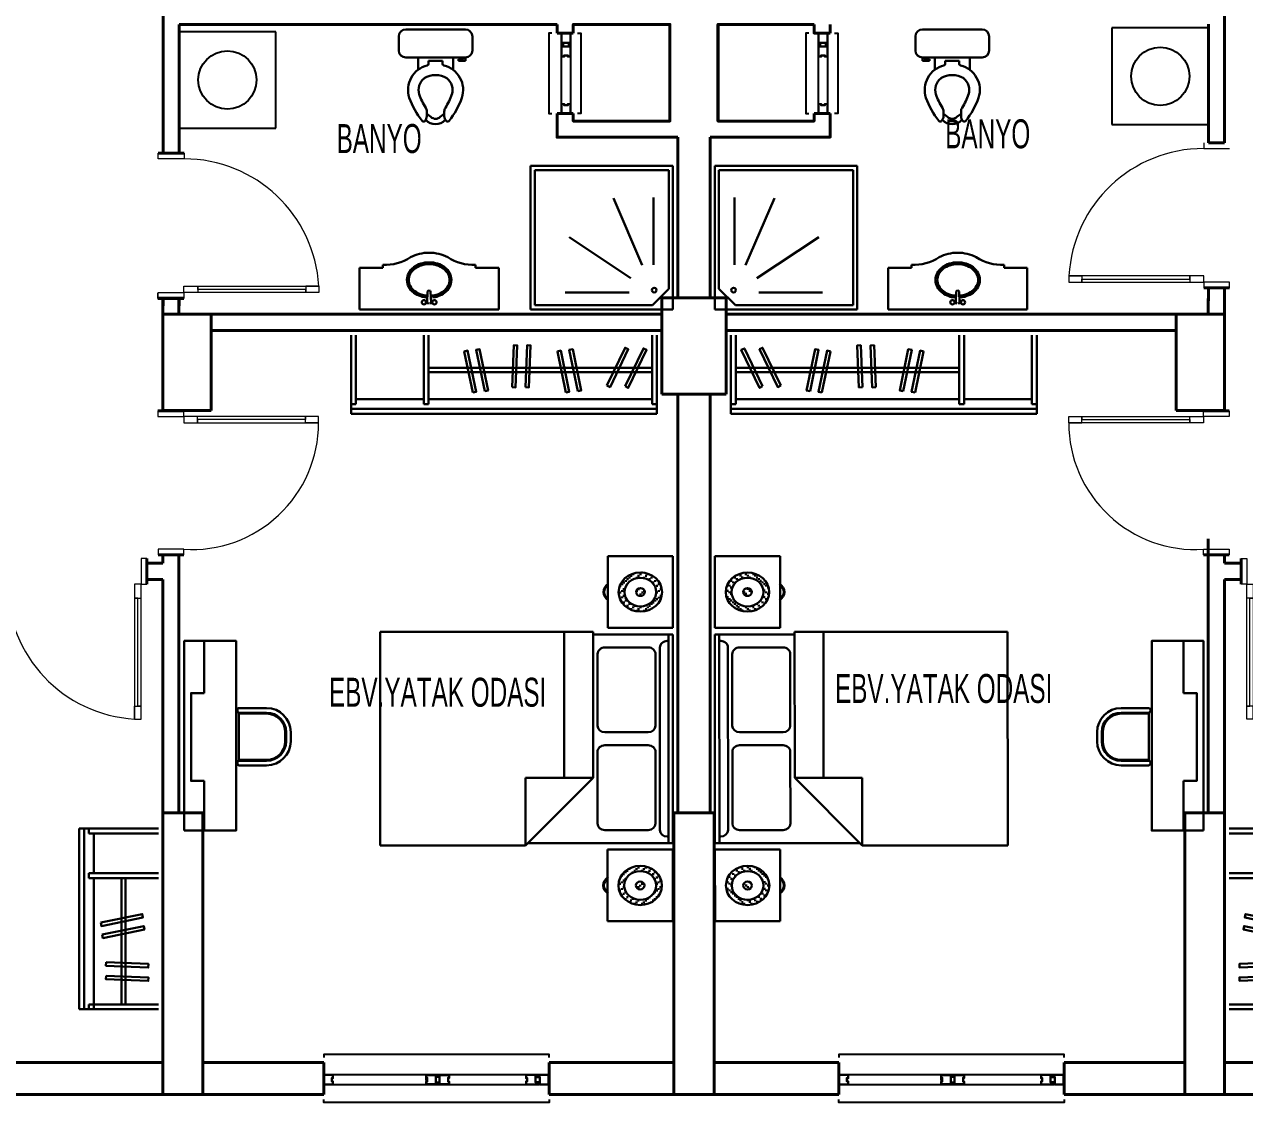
# Model space of a CAD drawing. Header units: millimetres. Extents: x 43 to 2108, y 36 to 2056.
# Drawn here: x 660 to 1417, y 36 to 706 of the extents above; entities that cross this region are included whole.
import ezdxf

# ---------------------------------------------------------------- set-up
doc = ezdxf.new("R2010")
doc.units = ezdxf.units.MM
doc.layers.add('14_ISLAK_MEKAN_TEFRİŞ', color=134, linetype='Continuous')
for name, color, linetype, lineweight in [('duvar_40', 45, 'Continuous', 40), ('PENC_25', 74, 'Continuous', 25), ('TEF', 145, 'Continuous', 30), ('yazı', 253, 'Continuous', 20)]:
    doc.layers.add(name, color=color, linetype=linetype, lineweight=lineweight)
doc.styles.add('ARIAL', font='Arial')

# ---------------------------------------------------------------- blocks, each defined once
blk = doc.blocks.new('a2')
at = {"layer": 'duvar_40', "linetype": 'ByBlock', "flags": 128}
for points in [[(1165.385195, 61.277561), (1165.385195, 41.277561)], [(1305.385195, 61.277561), (1305.385195, 41.277561)]]:
    blk.add_lwpolyline(points, dxfattribs=at)
at = {"layer": 'PENC_25'}
for p, q in [((1290.846195, 53.486046), (1171.360417, 53.486046)), ((1171.360417, 47.486043), (1290.846195, 47.486043))]:
    blk.add_line(p, q, dxfattribs=at)
at = {"layer": 'PENC_25', "flags": 128}
for points in [[(1305.385195, 64.277561), (1305.385195, 66.194528), (1165.385195, 66.194528), (1165.385195, 64.277561)], [(1305.385195, 38.277561), (1305.385195, 36.277561), (1165.385195, 36.277561), (1165.385195, 38.277561)]]:
    blk.add_lwpolyline(points, dxfattribs=at)
for points in [[(1165.385195, 47.486043), (1165.385195, 53.486046), (1165.385195, 53.486046)], [(1171.360417, 53.486046), (1165.385195, 53.486046), (1165.385195, 47.486043), (1171.360417, 47.486043), (1171.360417, 49.486045), (1170.660417, 49.486045), (1170.660417, 51.486045), (1171.360417, 51.486045)], [(1171.160417, 53.286046), (1165.560414, 53.286046), (1165.560414, 47.686043), (1171.160417, 47.686043), (1171.160417, 49.286045), (1170.460417, 49.286045), (1170.460417, 51.686045), (1171.160417, 51.686045)], [(1229.022547, 53.486046), (1237.02255, 53.486046), (1237.02255, 51.986045), (1235.022549, 51.986045), (1235.022549, 47.486043), (1229.022547, 47.486043), (1229.022547, 49.486045), (1229.722547, 49.486045), (1229.722547, 51.486045), (1229.022547, 51.486045)], [(1229.222547, 53.286046), (1236.82255, 53.286046), (1236.82255, 52.186045), (1234.822549, 52.186045), (1234.822549, 47.686043), (1229.222547, 47.686043), (1229.222547, 49.286045), (1229.922547, 49.286045), (1229.922547, 51.686045), (1229.222547, 51.686045)], [(1243.322552, 47.486043), (1235.322549, 47.486043), (1235.322549, 48.986045), (1237.32255, 48.986045), (1237.32255, 53.486046), (1243.322552, 53.486046), (1243.322552, 51.486045), (1242.622552, 51.486045), (1242.622552, 49.486045), (1243.322552, 49.486045)], [(1243.122552, 47.686043), (1235.522549, 47.686043), (1235.522549, 48.786045), (1237.52255, 48.786045), (1237.52255, 53.286046), (1243.122552, 53.286046), (1243.122552, 51.686045), (1242.422552, 51.686045), (1242.422552, 49.286045), (1243.122552, 49.286045)], [(1290.846195, 47.486043), (1299.060413, 47.486043), (1299.060413, 48.986045), (1297.060411, 48.986045), (1297.060411, 53.486046), (1290.846195, 53.486046), (1290.846195, 51.486045), (1291.546195, 51.486045), (1291.546195, 49.486045), (1290.846195, 49.486045)], [(1291.046195, 47.686043), (1298.860413, 47.686043), (1298.860413, 48.786045), (1296.860411, 48.786045), (1296.860411, 53.286046), (1291.046195, 53.286046), (1291.046195, 51.686045), (1291.746195, 51.686045), (1291.746195, 49.286045), (1291.046195, 49.286045)], [(1305.385195, 53.486046), (1297.360411, 53.486046), (1297.360411, 51.986045), (1299.360413, 51.986045), (1299.360413, 47.486043), (1305.385195, 47.486043), (1305.385195, 50.486045)], [(1304.960415, 53.286046), (1297.560411, 53.286046), (1297.560411, 52.186045), (1299.560413, 52.186045), (1299.560413, 47.686043), (1304.960415, 47.686043), (1304.960415, 49.286045), (1304.960415, 51.686045)], [(1305.385195, 47.486043), (1305.385195, 53.486046)], [(1228.822547, 49.986045), (1229.722547, 49.986045), (1229.722547, 50.986045), (1228.822547, 50.986045)]]:
    blk.add_lwpolyline(points, close=True, dxfattribs=at)
blk = doc.blocks.new('a3')
at = {"layer": 'duvar_40', "linetype": 'ByBlock', "flags": 128}
for points in [[(845.520179, 61.277561), (845.520179, 41.277561)], [(985.520179, 61.277561), (985.520179, 41.277561)]]:
    blk.add_lwpolyline(points, dxfattribs=at)
at = {"layer": 'PENC_25'}
for p, q in [((970.98118, 53.486046), (851.495402, 53.486046)), ((851.495402, 47.486043), (970.98118, 47.486043))]:
    blk.add_line(p, q, dxfattribs=at)
at = {"layer": 'PENC_25', "flags": 128}
for points in [[(985.520179, 64.277561), (985.520179, 66.194528), (845.520179, 66.194528), (845.520179, 64.277561)], [(985.520179, 38.277561), (985.520179, 36.277561), (845.520179, 36.277561), (845.520179, 38.277561)]]:
    blk.add_lwpolyline(points, dxfattribs=at)
for points in [[(845.520179, 47.486043), (845.520179, 53.486046), (845.520179, 53.486046)], [(851.495402, 53.486046), (845.520179, 53.486046), (845.520179, 47.486043), (851.495402, 47.486043), (851.495402, 49.486045), (850.795402, 49.486045), (850.795402, 51.486045), (851.495402, 51.486045)], [(851.295402, 53.286046), (845.695399, 53.286046), (845.695399, 47.686043), (851.295402, 47.686043), (851.295402, 49.286045), (850.595402, 49.286045), (850.595402, 51.686045), (851.295402, 51.686045)], [(909.157531, 53.486046), (917.157535, 53.486046), (917.157535, 51.986045), (915.157534, 51.986045), (915.157534, 47.486043), (909.157531, 47.486043), (909.157531, 49.486045), (909.857531, 49.486045), (909.857531, 51.486045), (909.157531, 51.486045)], [(909.357531, 53.286046), (916.957535, 53.286046), (916.957535, 52.186045), (914.957534, 52.186045), (914.957534, 47.686043), (909.357531, 47.686043), (909.357531, 49.286045), (910.057531, 49.286045), (910.057531, 51.686045), (909.357531, 51.686045)], [(923.457537, 47.486043), (915.457534, 47.486043), (915.457534, 48.986045), (917.457535, 48.986045), (917.457535, 53.486046), (923.457537, 53.486046), (923.457537, 51.486045), (922.757537, 51.486045), (922.757537, 49.486045), (923.457537, 49.486045)], [(923.257537, 47.686043), (915.657534, 47.686043), (915.657534, 48.786045), (917.657535, 48.786045), (917.657535, 53.286046), (923.257537, 53.286046), (923.257537, 51.686045), (922.557537, 51.686045), (922.557537, 49.286045), (923.257537, 49.286045)], [(970.98118, 47.486043), (979.195397, 47.486043), (979.195397, 48.986045), (977.195396, 48.986045), (977.195396, 53.486046), (970.98118, 53.486046), (970.98118, 51.486045), (971.68118, 51.486045), (971.68118, 49.486045), (970.98118, 49.486045)], [(971.18118, 47.686043), (978.995397, 47.686043), (978.995397, 48.786045), (976.995396, 48.786045), (976.995396, 53.286046), (971.18118, 53.286046), (971.18118, 51.686045), (971.88118, 51.686045), (971.88118, 49.286045), (971.18118, 49.286045)], [(985.520179, 53.486046), (977.495396, 53.486046), (977.495396, 51.986045), (979.495397, 51.986045), (979.495397, 47.486043), (985.520179, 47.486043), (985.520179, 50.486045)], [(985.095399, 53.286046), (977.695396, 53.286046), (977.695396, 52.186045), (979.695397, 52.186045), (979.695397, 47.686043), (985.095399, 47.686043), (985.095399, 49.286045), (985.095399, 51.686045)], [(985.520179, 47.486043), (985.520179, 53.486046)], [(908.957531, 49.986045), (909.857531, 49.986045), (909.857531, 50.986045), (908.957531, 50.986045)]]:
    blk.add_lwpolyline(points, close=True, dxfattribs=at)
blk = doc.blocks.new('s0')
at = {"layer": 'duvar_40', "linetype": 'ByBlock'}
for p, q in [((645.587672, 374.232926), (645.587672, 358.232833)), ((735.587672, 374.27751), (735.587672, 358.277417)), ((645.576154, 371.232249), (645.587672, 371.232249)), ((645.587672, 371.232249), (645.576154, 371.232249)), ((645.587676, 371.233005), (645.587676, 361.233005)), ((735.587676, 361.277589), (735.587676, 371.277589))]:
    blk.add_line(p, q, dxfattribs=at)
at = {"layer": 'PENC_25', "lineweight": 20}
for p, q in [((645.587672, 374.232977), (645.587672, 358.232833)), ((649.06025, 374.232926), (645.587672, 374.232926)), ((649.06025, 358.232833), (649.06025, 374.232926)), ((732.115093, 374.27751), (732.115093, 358.277417)), ((735.587672, 374.27751), (732.115093, 374.27751)), ((735.587672, 358.277417), (735.587672, 374.277561)), ((645.587672, 358.232833), (649.06025, 358.232833)), ((732.115093, 358.277417), (735.587672, 358.277417)), ((728.115093, 274.554011), (732.115093, 274.554011))]:
    blk.add_line(p, q, dxfattribs=at)
at = {"layer": 'PENC_25', "lineweight": 20, "flags": 128}
blk.add_lwpolyline([(732.115093, 274.554011), (732.115093, 358.277417), (728.115093, 358.277417), (728.115093, 274.554011), (728.115093, 282.626447), (732.115093, 282.626447), (730.115093, 282.626447), (730.115093, 349.715514), (728.115093, 349.715514), (732.115093, 349.715514)], dxfattribs=at)
at = {"layer": 'PENC_25', "lineweight": 20}
blk.add_arc((732.862339, 358.221531), 83.80209, 179.992273, 266.752553, dxfattribs=at)
blk = doc.blocks.new('r1')
at = {"layer": 'duvar_40', "linetype": 'ByBlock'}
for p, q in [((742.587723, 466.001368), (758.587816, 466.001368)), ((755.587644, 466.001373), (745.587644, 466.001373)), ((745.587672, 466.002203), (745.587672, 466.277454)), ((745.587672, 466.277454), (775.587672, 466.277454)), ((755.587672, 466.277454), (755.587672, 466.002203)), ((742.632307, 376.520612), (758.6324, 376.520612)), ((745.632228, 376.520617), (755.632228, 376.520617)), ((745.632984, 376.509094), (745.632984, 376.520612)), ((745.632984, 376.520612), (745.632984, 376.509094)), ((755.587672, 376.520612), (755.587672, 376.277561))]:
    blk.add_line(p, q, dxfattribs=at)
at = {"layer": 'PENC_25', "lineweight": 20}
for p, q in [((758.587816, 466.001368), (742.587672, 466.001368)), ((742.587723, 466.001368), (742.587723, 462.528789)), ((742.587723, 462.528789), (758.587816, 462.528789)), ((758.587816, 462.528789), (758.587816, 466.001368)), ((842.311222, 458.528789), (842.311222, 462.528789)), ((758.6324, 379.993191), (742.632307, 379.993191)), ((742.632307, 379.993191), (742.632307, 376.520612)), ((758.6324, 376.520612), (758.6324, 379.993191)), ((742.632256, 376.520612), (758.6324, 376.520612))]:
    blk.add_line(p, q, dxfattribs=at)
at = {"layer": 'PENC_25', "lineweight": 20, "flags": 128}
blk.add_lwpolyline([(842.311222, 462.528789), (758.587816, 462.528789), (758.587816, 458.528789), (842.311222, 458.528789), (834.238786, 458.528789), (834.238786, 462.528789), (834.238786, 460.528789), (767.149719, 460.528789), (767.149719, 458.528789), (767.149719, 462.528789)], dxfattribs=at)
at = {"layer": 'PENC_25', "lineweight": 20}
blk.add_arc((763.623157, 458.522828), 78.688065, 266.363599, 0.004341, dxfattribs=at)
blk = doc.blocks.new('z1')
at = {"layer": 'duvar_40', "linetype": 'ByBlock'}
for p, q in [((742.768134, 625.989931), (758.768227, 625.989931)), ((745.768055, 625.989926), (755.768055, 625.989926)), ((745.768811, 626.001449), (745.768811, 625.989931)), ((745.768811, 625.989931), (745.768811, 626.001449)), ((742.587723, 535.701224), (758.587816, 535.701224)), ((742.72355, 535.989931), (758.723643, 535.989931)), ((755.587643, 535.701219), (745.587643, 535.701219)), ((755.723471, 535.989926), (745.723471, 535.989926))]:
    blk.add_line(p, q, dxfattribs=at)
at = {"layer": 'PENC_25', "lineweight": 20}
for p, q in [((742.768083, 625.989931), (758.768227, 625.989931)), ((742.768134, 622.517353), (742.768134, 625.989931)), ((758.768227, 622.517353), (742.768134, 622.517353)), ((758.768227, 625.989931), (758.768227, 622.517353)), ((742.587723, 535.701224), (742.587723, 539.173802)), ((742.72355, 539.46251), (758.723643, 539.46251)), ((742.72355, 535.989931), (742.72355, 539.46251)), ((758.587816, 539.173802), (758.587816, 535.701224)), ((758.723643, 539.46251), (758.723643, 535.989931)), ((842.447049, 543.46251), (842.447049, 539.46251)), ((758.587816, 535.701224), (742.587672, 535.701224)), ((758.723643, 535.989931), (742.723499, 535.989931))]:
    blk.add_line(p, q, dxfattribs=at)
at = {"layer": 'PENC_25', "lineweight": 20, "flags": 128}
blk.add_lwpolyline([(842.447049, 539.46251), (758.723643, 539.46251), (758.723643, 543.46251), (842.447049, 543.46251), (834.374613, 543.46251), (834.374613, 539.46251), (834.374613, 541.46251), (767.285546, 541.46251), (767.285546, 543.46251), (767.285546, 539.46251)], dxfattribs=at)
at = {"layer": 'PENC_25', "lineweight": 20}
blk.add_arc((758.779529, 538.715264), 83.80209, 3.247447, 90.007727, dxfattribs=at)
blk = doc.blocks.new('h5')
at = {"layer": 'duvar_40', "linetype": 'ByBlock'}
for p, q in [((1415.317702, 374.277561), (1415.317702, 358.277468)), ((1505.317702, 374.232977), (1505.317702, 358.232884)), ((1415.317697, 361.27764), (1415.317697, 371.27764)), ((1505.317697, 371.233056), (1505.317697, 361.233056)), ((1505.32922, 371.2323), (1505.317702, 371.2323)), ((1505.317702, 371.2323), (1505.32922, 371.2323))]:
    blk.add_line(p, q, dxfattribs=at)
at = {"layer": 'PENC_25', "lineweight": 20}
for p, q in [((1415.317702, 358.277468), (1415.317702, 374.277612)), ((1415.317702, 374.277561), (1418.790281, 374.277561)), ((1418.790281, 374.277561), (1418.790281, 358.277468)), ((1501.845124, 358.232884), (1501.845124, 374.232977)), ((1501.845124, 374.232977), (1505.317702, 374.232977)), ((1505.317702, 374.233028), (1505.317702, 358.232884)), ((1418.790281, 358.277468), (1415.317702, 358.277468)), ((1505.317702, 358.232884), (1501.845124, 358.232884)), ((1422.790281, 274.554062), (1418.790281, 274.554062))]:
    blk.add_line(p, q, dxfattribs=at)
at = {"layer": 'PENC_25', "lineweight": 20, "flags": 128}
blk.add_lwpolyline([(1418.790281, 274.554062), (1418.790281, 358.277468), (1422.790281, 358.277468), (1422.790281, 274.554062), (1422.790281, 282.626498), (1418.790281, 282.626498), (1420.790281, 282.626498), (1420.790281, 349.715565), (1422.790281, 349.715565), (1418.790281, 349.715565)], dxfattribs=at)
at = {"layer": 'PENC_25', "lineweight": 20}
blk.add_arc((1418.043035, 358.221582), 83.80209, 273.247447, 0.007727, dxfattribs=at)
blk = doc.blocks.new('ö1')
at = {"layer": 'duvar_40', "linetype": 'ByBlock'}
for p, q in [((1407.920567, 376.520612), (1391.920474, 376.520612)), ((1404.920646, 376.520617), (1394.920646, 376.520617)), ((1404.91989, 376.509094), (1404.91989, 376.520612)), ((1404.91989, 376.520612), (1404.91989, 376.509094))]:
    blk.add_line(p, q, dxfattribs=at)
at = {"layer": 'PENC_25', "lineweight": 20}
for p, q in [((1308.241652, 458.528789), (1308.241652, 462.528789)), ((1391.965058, 462.528789), (1391.965058, 466.001368)), ((1407.965151, 462.528789), (1391.965058, 462.528789)), ((1407.965151, 466.001368), (1407.965151, 462.528789)), ((1391.920474, 376.520612), (1391.920474, 379.993191)), ((1391.920474, 379.993191), (1407.920567, 379.993191)), ((1407.920567, 379.993191), (1407.920567, 376.520612)), ((1407.920618, 376.520612), (1391.920474, 376.520612))]:
    blk.add_line(p, q, dxfattribs=at)
at = {"layer": 'PENC_25', "lineweight": 20, "flags": 128}
blk.add_lwpolyline([(1308.241652, 462.528789), (1391.965058, 462.528789), (1391.965058, 458.528789), (1308.241652, 458.528789), (1316.314088, 458.528789), (1316.314088, 462.528789), (1316.314088, 460.528789), (1383.403155, 460.528789), (1383.403155, 458.528789), (1383.403155, 462.528789)], dxfattribs=at)
at = {"layer": 'PENC_25', "lineweight": 20}
blk.add_arc((1386.929717, 458.522828), 78.688065, 179.995659, 273.636401, dxfattribs=at)
blk = doc.blocks.new('ç7')
at = {"layer": 'duvar_40', "linetype": 'ByBlock'}
for p, q in [((1405.050805, 632.432986), (1405.050805, 632.421468)), ((1405.050805, 632.421468), (1405.050805, 632.432986)), ((1408.096066, 542.421468), (1392.095973, 542.421468)), ((1395.096145, 542.421463), (1405.096145, 542.421463))]:
    blk.add_line(p, q, dxfattribs=at)
at = {"layer": 'PENC_25', "lineweight": 20}
for p, q in [((1392.051389, 632.421468), (1392.051389, 628.948889)), ((1392.051389, 628.948889), (1408.051482, 628.948889)), ((1308.372567, 549.894046), (1308.372567, 545.894046)), ((1408.096066, 545.894046), (1392.095973, 545.894046)), ((1392.095973, 545.894046), (1392.095973, 542.421468)), ((1408.096066, 542.421468), (1408.096066, 545.894046)), ((1392.095973, 542.421468), (1408.096117, 542.421468))]:
    blk.add_line(p, q, dxfattribs=at)
at = {"layer": 'PENC_25', "lineweight": 20, "flags": 128}
blk.add_lwpolyline([(1308.372567, 545.894046), (1392.095973, 545.894046), (1392.095973, 549.894046), (1308.372567, 549.894046), (1316.445003, 549.894046), (1316.445003, 545.894046), (1316.445003, 547.894046), (1383.53407, 547.894046), (1383.53407, 549.894046), (1383.53407, 545.894046)], dxfattribs=at)
at = {"layer": 'PENC_25', "lineweight": 20}
blk.add_arc((1392.040087, 545.1468), 83.80209, 89.992273, 176.752553, dxfattribs=at)
blk = doc.blocks.new('çö1')
at = {"layer": 'duvar_40', "linetype": 'ByBlock'}
for p, q in [((1159.852485, 700.629446), (1159.852485, 700.629446)), ((1150.082867, 650.765324), (1150.087631, 650.629446))]:
    blk.add_line(p, q, dxfattribs=at)
at = {"layer": 'duvar_40', "linetype": 'ByBlock', "flags": 128}
blk.add_lwpolyline([(1150.087631, 650.629446), (1160.116785, 650.629446)], dxfattribs=at)
at = {"layer": 'PENC_25'}
for p, q in [((1152.646, 686.090446), (1152.646, 656.604668)), ((1158.646004, 656.604668), (1158.646004, 686.090446))]:
    blk.add_line(p, q, dxfattribs=at)
at = {"layer": 'PENC_25', "flags": 128}
for points in [[(1146.854485, 700.629446), (1144.937519, 700.629446), (1144.937519, 650.629446), (1146.854485, 650.629446)], [(1162.854485, 700.629446), (1164.854485, 700.629446), (1164.854485, 650.629446), (1162.854485, 650.629446)]]:
    blk.add_lwpolyline(points, dxfattribs=at)
for points in [[(1158.646004, 700.629446), (1152.646, 700.629446)], [(1152.646, 700.629446), (1152.646, 692.604662), (1154.146002, 692.604662), (1154.146002, 694.604664), (1158.646004, 694.604664), (1158.646004, 700.629446), (1155.646002, 700.629446)], [(1152.846, 700.204666), (1152.846, 692.804662), (1153.946002, 692.804662), (1153.946002, 694.804664), (1158.446004, 694.804664), (1158.446004, 700.204666), (1156.846002, 700.204666), (1154.446002, 700.204666)], [(1158.646004, 686.090446), (1158.646004, 694.304664), (1157.146002, 694.304664), (1157.146002, 692.304662), (1152.646, 692.304662), (1152.646, 686.090446), (1154.646002, 686.090446), (1154.646002, 686.790446), (1156.646002, 686.790446), (1156.646002, 686.090446)], [(1158.446004, 686.290446), (1158.446004, 694.104664), (1157.346002, 694.104664), (1157.346002, 692.104662), (1152.846, 692.104662), (1152.846, 686.290446), (1154.446002, 686.290446), (1154.446002, 686.990446), (1156.846002, 686.990446), (1156.846002, 686.290446)], [(1152.646, 656.604668), (1152.646, 650.629446), (1158.646004, 650.629446), (1158.646004, 656.604668), (1156.646002, 656.604668), (1156.646002, 655.904668), (1154.646002, 655.904668), (1154.646002, 656.604668)], [(1152.846, 656.404668), (1152.846, 650.804665), (1158.446004, 650.804665), (1158.446004, 656.404668), (1156.846002, 656.404668), (1156.846002, 655.704668), (1154.446002, 655.704668), (1154.446002, 656.404668)], [(1158.646004, 650.629446), (1152.646, 650.629446), (1152.646, 650.629446)]]:
    blk.add_lwpolyline(points, close=True, dxfattribs=at)
blk = doc.blocks.new('çö2')
at = {"layer": 'duvar_40', "linetype": 'ByBlock'}
for p, q in [((1000.248741, 700.629446), (1000.248741, 700.629446)), ((990.479124, 650.765324), (990.483887, 650.629446))]:
    blk.add_line(p, q, dxfattribs=at)
at = {"layer": 'duvar_40', "linetype": 'ByBlock', "flags": 128}
for points in [[(990.513041, 700.629446), (1000.513041, 700.629446)], [(990.483887, 650.629446), (1000.513041, 650.629446)]]:
    blk.add_lwpolyline(points, dxfattribs=at)
at = {"layer": 'PENC_25'}
for p, q in [((993.042257, 686.090446), (993.042257, 656.604668)), ((999.04226, 656.604668), (999.04226, 686.090446))]:
    blk.add_line(p, q, dxfattribs=at)
at = {"layer": 'PENC_25', "flags": 128}
for points in [[(987.250741, 700.629446), (985.333775, 700.629446), (985.333775, 650.629446), (987.250741, 650.629446)], [(1003.250741, 700.629446), (1005.250741, 700.629446), (1005.250741, 650.629446), (1003.250741, 650.629446)]]:
    blk.add_lwpolyline(points, dxfattribs=at)
for points in [[(999.04226, 700.629446), (993.042257, 700.629446)], [(993.042257, 700.629446), (993.042257, 692.604662), (994.542258, 692.604662), (994.542258, 694.604664), (999.04226, 694.604664), (999.04226, 700.629446), (996.042258, 700.629446)], [(993.242257, 700.204666), (993.242257, 692.804662), (994.342258, 692.804662), (994.342258, 694.804664), (998.84226, 694.804664), (998.84226, 700.204666), (997.242258, 700.204666), (994.842258, 700.204666)], [(999.04226, 686.090446), (999.04226, 694.304664), (997.542258, 694.304664), (997.542258, 692.304662), (993.042257, 692.304662), (993.042257, 686.090446), (995.042258, 686.090446), (995.042258, 686.790446), (997.042258, 686.790446), (997.042258, 686.090446)], [(998.84226, 686.290446), (998.84226, 694.104664), (997.742258, 694.104664), (997.742258, 692.104662), (993.242257, 692.104662), (993.242257, 686.290446), (994.842258, 686.290446), (994.842258, 686.990446), (997.242258, 686.990446), (997.242258, 686.290446)], [(993.042257, 656.604668), (993.042257, 650.629446), (999.04226, 650.629446), (999.04226, 656.604668), (997.042258, 656.604668), (997.042258, 655.904668), (995.042258, 655.904668), (995.042258, 656.604668)], [(993.242257, 656.404668), (993.242257, 650.804665), (998.84226, 650.804665), (998.84226, 656.404668), (997.242258, 656.404668), (997.242258, 655.704668), (994.842258, 655.704668), (994.842258, 656.404668)], [(999.04226, 650.629446), (993.042257, 650.629446), (993.042257, 650.629446)]]:
    blk.add_lwpolyline(points, close=True, dxfattribs=at)
blk = doc.blocks.new('cc7')
at = {"layer": '14_ISLAK_MEKAN_TEFRİŞ'}
for p, q in [((709.543838, -368.612928), (649.543838, -368.612928)), ((649.543838, -368.612928), (649.543838, -428.612928)), ((709.543838, -428.612928), (709.543838, -368.612928)), ((649.543838, -428.612928), (709.543838, -428.612928))]:
    blk.add_line(p, q, dxfattribs=at)
blk.add_circle((679.543838, -398.612928), 18.080866, dxfattribs=at)
blk = doc.blocks.new('FGFGF')
at = {"layer": 'TEF'}
h = blk.add_hatch(dxfattribs=at)
h.set_pattern_fill('CROSS', color=256, scale=0.4, angle=180, style=0, pattern_type=2)
h.set_pattern_definition([(90.030685, (441.3744, 11359.7425), (2.53877536, 2.28735998), [1.143, -3.429]), (0.030685, (442.0097, 11359.1713), (2.5412239, -2.28463937), [1.27, -3.81])])
h.paths.add_polyline_path([(-756.25, -12122.83), (-756.42, -12120.83), (-756.91, -12118.88), (-757.72, -12117.02), (-758.81, -12115.3), (-760.17, -12113.74), (-761.77, -12112.38), (-763.57, -12111.25), (-765.54, -12110.36), (-767.64, -12109.74), (-769.82, -12109.4), (-772.05, -12109.36), (-774.28, -12109.62), (-776.44, -12110.17), (-778.5, -12111.02), (-780.39, -12112.13), (-782.08, -12113.5), (-783.52, -12115.07), (-784.68, -12116.82), (-785.53, -12118.71), (-786.06, -12120.67), (-786.25, -12122.68), (-786.11, -12124.69), (-785.65, -12126.64), (-784.87, -12128.51), (-783.8, -12130.24), (-782.46, -12131.82), (-780.88, -12133.19), (-779.09, -12134.35), (-777.14, -12135.26), (-775.05, -12135.9), (-772.86, -12136.26), (-770.64, -12136.33), (-768.41, -12136.09), (-766.24, -12135.56), (-764.17, -12134.74), (-762.26, -12133.64), (-760.55, -12132.3), (-759.09, -12130.74), (-757.91, -12129), (-757.03, -12127.13), (-756.48, -12125.16), (-756.26, -12123.16)])
h.paths.add_polyline_path([(-760.25, -12122.83), (-760.38, -12121.37), (-760.74, -12119.94), (-761.33, -12118.57), (-762.13, -12117.31), (-763.13, -12116.17), (-764.3, -12115.17), (-765.62, -12114.34), (-767.06, -12113.69), (-768.6, -12113.23), (-770.21, -12112.98), (-771.84, -12112.95), (-773.47, -12113.14), (-775.06, -12113.55), (-776.57, -12114.17), (-777.96, -12114.99), (-779.2, -12115.99), (-780.25, -12117.14), (-781.1, -12118.43), (-781.73, -12119.81), (-782.11, -12121.25), (-782.25, -12122.72), (-782.15, -12124.19), (-781.81, -12125.63), (-781.24, -12127), (-780.45, -12128.27), (-779.47, -12129.42), (-778.31, -12130.43), (-777, -12131.28), (-775.57, -12131.95), (-774.03, -12132.42), (-772.44, -12132.68), (-770.8, -12132.73), (-769.17, -12132.56), (-767.58, -12132.17), (-766.06, -12131.57), (-764.66, -12130.76), (-763.41, -12129.78), (-762.33, -12128.63), (-761.47, -12127.36), (-760.82, -12125.98), (-760.42, -12124.54), (-760.26, -12123.07)])
h.paths.add_polyline_path([(-768.25, -12122.84), (-768.29, -12122.44), (-768.39, -12122.05), (-768.55, -12121.68), (-768.77, -12121.33), (-769.04, -12121.02), (-769.36, -12120.75), (-769.72, -12120.52), (-770.11, -12120.34), (-770.53, -12120.22), (-770.97, -12120.15), (-771.41, -12120.14), (-771.86, -12120.19), (-772.29, -12120.31), (-772.7, -12120.47), (-773.08, -12120.7), (-773.42, -12120.97), (-773.71, -12121.29), (-773.94, -12121.64), (-774.11, -12122.01), (-774.22, -12122.41), (-774.25, -12122.81), (-774.23, -12123.21), (-774.13, -12123.6), (-773.98, -12123.97), (-773.76, -12124.32), (-773.5, -12124.63), (-773.18, -12124.91), (-772.82, -12125.14), (-772.43, -12125.32), (-772.01, -12125.45), (-771.58, -12125.52), (-771.13, -12125.54), (-770.69, -12125.49), (-770.25, -12125.38), (-769.84, -12125.22), (-769.46, -12125), (-769.11, -12124.73), (-768.82, -12124.42), (-768.59, -12124.07), (-768.41, -12123.7), (-768.3, -12123.3), (-768.26, -12122.9)])
h.paths.add_polyline_path([(-756.36, -11920.33), (-756.53, -11918.33), (-757.02, -11916.38), (-757.82, -11914.52), (-758.92, -11912.8), (-760.28, -11911.24), (-761.88, -11909.88), (-763.68, -11908.75), (-765.65, -11907.86), (-767.75, -11907.24), (-769.93, -11906.9), (-772.16, -11906.86), (-774.38, -11907.12), (-776.55, -11907.67), (-778.61, -11908.52), (-780.5, -11909.63), (-782.19, -11911), (-783.63, -11912.57), (-784.79, -11914.32), (-785.64, -11916.21), (-786.17, -11918.17), (-786.36, -11920.18), (-786.22, -11922.19), (-785.76, -11924.14), (-784.98, -11926.01), (-783.91, -11927.74), (-782.57, -11929.32), (-780.99, -11930.69), (-779.2, -11931.85), (-777.24, -11932.76), (-775.15, -11933.4), (-772.97, -11933.76), (-770.75, -11933.83), (-768.52, -11933.59), (-766.35, -11933.06), (-764.28, -11932.24), (-762.37, -11931.14), (-760.66, -11929.8), (-759.2, -11928.24), (-758.02, -11926.5), (-757.14, -11924.63), (-756.59, -11922.66), (-756.37, -11920.66)])
h.paths.add_polyline_path([(-760.36, -11920.33), (-760.49, -11918.87), (-760.85, -11917.44), (-761.43, -11916.07), (-762.24, -11914.81), (-763.23, -11913.67), (-764.41, -11912.67), (-765.73, -11911.84), (-767.17, -11911.19), (-768.71, -11910.73), (-770.31, -11910.48), (-771.95, -11910.45), (-773.58, -11910.64), (-775.17, -11911.05), (-776.67, -11911.67), (-778.07, -11912.49), (-779.3, -11913.49), (-780.36, -11914.64), (-781.21, -11915.93), (-781.83, -11917.31), (-782.22, -11918.75), (-782.36, -11920.23), (-782.26, -11921.69), (-781.92, -11923.13), (-781.35, -11924.5), (-780.56, -11925.77), (-779.58, -11926.92), (-778.42, -11927.93), (-777.11, -11928.78), (-775.68, -11929.45), (-774.14, -11929.92), (-772.54, -11930.18), (-770.91, -11930.23), (-769.28, -11930.06), (-767.69, -11929.67), (-766.17, -11929.07), (-764.77, -11928.26), (-763.52, -11927.28), (-762.44, -11926.13), (-761.58, -11924.86), (-760.93, -11923.48), (-760.53, -11922.04), (-760.37, -11920.57)])
h.paths.add_polyline_path([(-768.36, -11920.34), (-768.4, -11919.94), (-768.49, -11919.55), (-768.66, -11919.18), (-768.87, -11918.83), (-769.15, -11918.52), (-769.47, -11918.25), (-769.83, -11918.02), (-770.22, -11917.84), (-770.64, -11917.72), (-771.08, -11917.65), (-771.52, -11917.64), (-771.97, -11917.69), (-772.4, -11917.81), (-772.81, -11917.97), (-773.19, -11918.2), (-773.53, -11918.47), (-773.82, -11918.79), (-774.05, -11919.14), (-774.22, -11919.51), (-774.32, -11919.91), (-774.36, -11920.31), (-774.33, -11920.71), (-774.24, -11921.1), (-774.09, -11921.47), (-773.87, -11921.82), (-773.6, -11922.13), (-773.29, -11922.41), (-772.93, -11922.64), (-772.54, -11922.82), (-772.12, -11922.95), (-771.68, -11923.02), (-771.24, -11923.04), (-770.79, -11922.99), (-770.36, -11922.88), (-769.95, -11922.72), (-769.56, -11922.5), (-769.22, -11922.23), (-768.93, -11921.92), (-768.69, -11921.57), (-768.52, -11921.2), (-768.41, -11920.8), (-768.36, -11920.4)])
for p, q in [((-793.88, -11895.6), (-748.88, -11895.58)), ((-793.85, -11945.1), (-793.88, -11895.6)), ((-748.88, -11895.58), (-748.85, -11945.08)), ((-748.85, -11945.08), (-793.85, -11945.1)), ((-591.85, -11947.69), (-738.85, -11947.77)), ((-738.85, -11947.77), (-738.79, -12048.54)), ((-718.85, -11947.76), (-718.79, -12048.53)), ((-591.77, -12095.29), (-591.85, -11947.69)), ((-738.85, -11949.57), (-793.85, -11949.6)), ((-793.85, -11949.6), (-793.77, -12093.6)), ((-790.85, -11949.6), (-790.77, -12093.6)), ((-790.84, -11954.1), (-789.84, -11954.1)), ((-784.84, -11958.6), (-784.77, -12084.6)), ((-781.81, -12012.59), (-781.84, -11963.09)), ((-776.84, -11958.59), (-746.84, -11958.58)), ((-741.84, -11963.07), (-741.81, -12012.57)), ((-746.81, -12017.08), (-776.81, -12017.09)), ((-781.8, -12030.59), (-781.78, -12080.09)), ((-746.81, -12026.08), (-776.81, -12026.09)), ((-741.78, -12080.07), (-741.8, -12030.57)), ((-738.79, -12048.54), (-692.15, -12048.51)), ((-738.79, -12048.54), (-692.13, -12095.35)), ((-692.13, -12095.35), (-692.15, -12048.51)), ((-789.77, -12089.1), (-790.77, -12089.1)), ((-776.77, -12084.59), (-746.77, -12084.58)), ((-793.77, -12093.6), (-693.92, -12093.55)), ((-748.77, -12098.08), (-793.77, -12098.1)), ((-793.77, -12098.1), (-793.74, -12147.6)), ((-748.74, -12147.58), (-748.77, -12098.08)), ((-692.13, -12095.35), (-591.77, -12095.29)), ((-793.74, -12147.6), (-748.74, -12147.58))]:
    blk.add_line(p, q, dxfattribs=at)
for centre, major_axis in [((-771.36, -11920.34), (15, 0.01)), ((-771.36, -11920.34), (11, 0.01)), ((-771.36, -11920.34), (3, 0)), ((-771.25, -12122.84), (15, 0.01)), ((-771.25, -12122.84), (11, 0.01)), ((-771.25, -12122.84), (3, 0))]:
    blk.add_ellipse(centre, major_axis=major_axis, ratio=0.9, dxfattribs=at)
for centre, major_axis, start_param, end_param in [((-753.36, -11920.33), (7.5, 0), 5.306139, 7.260232), ((-753.36, -11920.33), (7, 0), 5.359292, 7.207079), ((-789.84, -11958.6), (5, 0), 6.283185, 7.853982), ((-776.84, -11963.09), (5, 0), 1.570796, 3.141593), ((-746.84, -11963.08), (5, 0), 6.283185, 7.853982), ((-776.81, -12012.59), (5, 0), 3.141593, 4.712389), ((-746.81, -12012.58), (5, 0), 4.712389, 6.283185), ((-776.8, -12030.59), (5, 0), 1.570796, 3.141593), ((-746.8, -12030.58), (5, 0), 6.283185, 7.853982), ((-776.78, -12080.09), (5, 0), 3.141593, 4.712389), ((-746.78, -12080.08), (5, 0), 4.712389, 6.283185), ((-789.77, -12084.6), (5, 0), 4.712389, 6.283185), ((-753.25, -12122.83), (7.5, 0), 5.306139, 7.260232), ((-753.25, -12122.83), (7, 0), 5.359292, 7.207079)]:
    blk.add_ellipse(centre, major_axis=major_axis, ratio=0.9, start_param=start_param, end_param=end_param, dxfattribs=at)
blk = doc.blocks.new('jjbkjbkbbkddf')
at = {"layer": 'TEF'}
for p, q in [((58234.979954, 10063.019603), (58234.979954, 10128.019603)), ((58487.779174, 10128.019603), (58234.979954, 10128.019603)), ((58487.779174, 10063.019603), (58487.779174, 10128.019603)), ((58487.779174, 10124.019603), (58234.979954, 10124.019603)), ((58238.979954, 10120.019603), (58234.979954, 10120.019603)), ((58238.979954, 10063.019603), (58238.979954, 10120.019603)), ((58423.675876, 10063.019603), (58423.675876, 10120.019603)), ((58427.675876, 10120.019603), (58423.675876, 10120.019603)), ((58427.675876, 10063.019603), (58427.675876, 10120.019603)), ((58483.779174, 10063.019603), (58483.779174, 10120.019603)), ((58483.779174, 10120.019603), (58487.779174, 10120.019603)), ((58423.675876, 10116.019603), (58238.979954, 10116.019603)), ((58459.198832, 10116.019603), (58427.675876, 10116.019603)), ((58483.779174, 10116.019603), (58427.675876, 10116.019603)), ((58423.675876, 10093.441289), (58238.979954, 10093.441289)), ((58423.675876, 10089.967696), (58238.979954, 10089.967696))]:
    blk.add_line(p, q, dxfattribs=at)
at = {"layer": 'TEF', "flags": 128}
for points in [[(58300.349988, 10109.210991), (58307.41653, 10075.201516), (58304.580977, 10074.61234), (58297.514435, 10108.621815), (58300.349988, 10109.210991)], [(58310.196794, 10110.36886), (58317.263337, 10076.359385), (58314.427784, 10075.770209), (58307.361241, 10109.779684), (58310.196794, 10110.36886)], [(58377.344194, 10109.210991), (58384.410736, 10075.201516), (58381.575183, 10074.61234), (58374.508641, 10108.621815), (58377.344194, 10109.210991)], [(58387.191, 10110.36886), (58394.257543, 10076.359385), (58391.42199, 10075.770209), (58384.355447, 10109.779684), (58387.191, 10110.36886)], [(58261.208007, 10105.268644), (58246.145239, 10073.968589), (58243.535585, 10075.224453), (58258.598353, 10106.524508), (58261.208007, 10105.268644)], [(58276.267826, 10104.68971), (58261.205058, 10073.389655), (58258.595404, 10074.645519), (58273.658172, 10105.945574), (58276.267826, 10104.68971)], [(58343.700906, 10105.99752), (58342.31206, 10071.28943), (58339.41826, 10071.405226), (58340.807105, 10106.113316), (58343.700906, 10105.99752)], [(58354.722955, 10105.99752), (58353.334109, 10071.28943), (58350.440309, 10071.405226), (58351.829155, 10106.113316), (58354.722955, 10105.99752)]]:
    blk.add_lwpolyline(points, dxfattribs=at)
blk = doc.blocks.new('kljdfkdlfkşdfglk')
at = {"layer": 'TEF'}
for p, q in [((50363.007499, 6162.783454), (50363.007499, 6140.062408)), ((50364.540832, 6164.316787), (50365.307499, 6164.316787)), ((50366.840832, 6162.783454), (50366.840832, 6140.062408)), ((50405.940832, 6163.062408), (50367.607499, 6163.062408)), ((50367.607499, 6163.062408), (50367.607499, 6140.062408)), ((50405.940832, 6140.062408), (50405.940832, 6163.062408)), ((50406.707499, 6140.062408), (50406.707499, 6162.783454)), ((50408.240832, 6164.316787), (50409.007499, 6164.316787)), ((50410.540832, 6140.062408), (50410.540832, 6162.783454)), ((50382.940832, 6124.729075), (50390.607499, 6124.729075)), ((50382.940832, 6123.962408), (50390.607499, 6123.962408)), ((50382.940832, 6120.129075), (50390.607499, 6120.129075))]:
    blk.add_line(p, q, dxfattribs=at)
at = {"layer": 'TEF', "flags": 128}
blk.add_lwpolyline([(50308.842059, 6208.377787), (50308.842059, 6165.473303), (50466.28789, 6165.473303), (50466.28789, 6208.377787)], close=True, dxfattribs=at)
at = {"layer": 'TEF', "ltscale": 0.3, "flags": 128}
for points in [[(50350.117581, 6191.797921), (50350.117581, 6202.774942), (50422.998075, 6202.774942), (50422.998075, 6191.797921)], [(50308.842059, 6191.797921), (50350.117581, 6191.797921)], [(50422.998075, 6191.797921), (50466.28789, 6191.797921)]]:
    blk.add_lwpolyline(points, dxfattribs=at)
at = {"layer": 'TEF', "flags": 128}
for points in [[(50367.607499, 6150.858833), (50366.840832, 6150.858833)], [(50406.707499, 6150.858833), (50405.940832, 6150.858833)]]:
    blk.add_lwpolyline(points, dxfattribs=at)
at = {"layer": 'TEF'}
for centre, radius, start, end in [((50364.540832, 6162.783454), 1.533333, 90, 180), ((50365.307499, 6162.783454), 1.533333, 0, 90), ((50408.240832, 6162.783454), 1.533333, 90, 180), ((50409.007499, 6162.783454), 1.533333, 0, 90), ((50382.940832, 6140.062408), 19.933333, 180, 270), ((50382.940832, 6140.062408), 16.1, 180, 270), ((50382.940832, 6140.062408), 15.333333, 180, 270), ((50390.607499, 6140.062408), 16.1, 270, 0), ((50390.607499, 6140.062408), 15.333333, 270, 0), ((50390.607499, 6140.062408), 19.933333, 270, 0)]:
    blk.add_arc(centre, radius, start, end, dxfattribs=at)
blk = doc.blocks.new('KSDLFGD')
at = {"layer": 'TEF'}
for p, q in [((134866.600126, -16275.379659), (134817.296422, -16275.379659)), ((134817.296422, -16275.379659), (134817.296422, -16387.673889)), ((134820.330496, -16275.379659), (134820.330496, -16387.673889)), ((134823.36457, -16278.413733), (134823.36457, -16275.379659)), ((134866.600126, -16278.413733), (134823.36457, -16278.413733)), ((134826.398644, -16278.413733), (134826.398644, -16303.170751)), ((134826.398644, -16279.260006), (134826.398644, -16303.170751)), ((134866.600126, -16303.170751), (134823.36457, -16303.170751)), ((134823.36457, -16303.170751), (134823.36457, -16306.204826)), ((134866.600126, -16306.204826), (134823.36457, -16306.204826)), ((134826.398644, -16306.204826), (134826.398644, -16387.673889)), ((134843.524714, -16306.204826), (134843.524714, -16384.639815)), ((134846.159498, -16306.204826), (134846.159498, -16384.639815)), ((134866.600126, -16387.673889), (134817.296422, -16387.673889)), ((134866.600126, -16384.639815), (134823.36457, -16384.639815)), ((134823.36457, -16384.639815), (134823.36457, -16387.673889))]:
    blk.add_line(p, q, dxfattribs=at)
at = {"layer": 'TEF', "flags": 128}
for points in [[(134830.684838, -16333.87928), (134856.481654, -16328.519177), (134856.928555, -16330.669996), (134831.131739, -16336.030099), (134830.684838, -16333.87928)], [(134831.563103, -16341.348265), (134857.359919, -16335.988161), (134857.80682, -16338.138981), (134832.010003, -16343.499084), (134831.563103, -16341.348265)], [(134834.00058, -16358.506893), (134860.327309, -16359.560359), (134860.239476, -16361.75536), (134833.912747, -16360.701894), (134834.00058, -16358.506893)], [(134834.00058, -16366.867322), (134860.327309, -16367.920787), (134860.239476, -16370.115788), (134833.912747, -16369.062323), (134834.00058, -16366.867322)]]:
    blk.add_lwpolyline(points, dxfattribs=at)
blk = doc.blocks.new('çkjngnşdglklşdf')
at = {"layer": 'TEF'}
for p, q in [((58786.602195, 10215.567112), (58786.602195, 10193.34489)), ((58786.602195, 10215.567112), (58826.602195, 10215.567112)), ((58826.602195, 10215.567112), (58826.602195, 10082.233779)), ((58783.581508, 10193.34489), (58786.602195, 10193.34489)), ((58783.581508, 10193.34489), (58786.602195, 10193.34489)), ((58818.271886, 10150.864855), (58818.271886, 10152.107326)), ((58818.271886, 10150.864855), (58818.271886, 10152.107326)), ((58820.479696, 10150.598611), (58820.479696, 10151.92983)), ((58820.479696, 10150.598611), (58820.479696, 10151.92983)), ((58809.266347, 10150.332367), (58819.836119, 10150.687359)), ((58809.266347, 10150.332367), (58819.836119, 10150.687359)), ((58809.266347, 10147.468523), (58819.836119, 10147.113532)), ((58809.266347, 10147.468523), (58819.836119, 10147.113532)), ((58818.271886, 10146.936036), (58818.271886, 10145.693565)), ((58818.271886, 10146.936036), (58818.271886, 10145.693565)), ((58820.479696, 10147.20228), (58820.479696, 10145.871061)), ((58820.479696, 10147.20228), (58820.479696, 10145.871061)), ((58786.602195, 10104.456001), (58783.581508, 10104.456001)), ((58786.602195, 10104.456001), (58783.581508, 10104.456001)), ((58786.602195, 10104.456001), (58786.602195, 10082.233779)), ((58786.602195, 10082.233779), (58826.602195, 10082.233779))]:
    blk.add_line(p, q, dxfattribs=at)
at = {"layer": 'TEF', "flags": 128}
for points in [[(58814.954942, 10151.809831, 0.04853), (58813.887345, 10156.964525, 0.085783), (58810.494739, 10163.604566, 0.10607), (58804.833408, 10168.52947, 0.126822), (58798.222205, 10170.233779, 0.126822), (58791.611001, 10168.52947, 0.10607), (58785.94967, 10163.604566, 0.085783), (58782.557064, 10156.964525, 0.075445), (58781.333316, 10148.900445, 0.075445), (58782.557064, 10140.836366, 0.085783), (58785.94967, 10134.196325, 0.10607), (58791.611001, 10129.271421, 0.126822), (58798.222205, 10127.567112, 0.126822), (58804.833408, 10129.271421, 0.105479), (58810.469612, 10134.162903, 0.091386), (58813.881148, 10140.31928, 0.05171), (58814.9877, 10145.81623, 0.05171)], [(58814.954942, 10151.809831, 0.04853), (58813.887345, 10156.964525, 0.085783), (58810.494739, 10163.604566, 0.10607), (58804.833408, 10168.52947, 0.126822), (58798.222205, 10170.233779, 0.126822), (58791.611001, 10168.52947, 0.10607), (58785.94967, 10163.604566, 0.085783), (58782.557064, 10156.964525, 0.075445), (58781.333316, 10148.900445, 0.075445), (58782.557064, 10140.836366, 0.085783), (58785.94967, 10134.196325, 0.10607), (58791.611001, 10129.271421, 0.126822), (58798.222205, 10127.567112, 0.126822), (58804.833408, 10129.271421, 0.105479), (58810.469612, 10134.162903, 0.091386), (58813.881148, 10140.31928, 0.05171), (58814.9877, 10145.81623, 0.05171)], [(58813.187377, 10151.619546, 0.04853), (58812.189605, 10156.437105, 0.085783), (58809.072517, 10162.537899, 0.10607), (58803.973935, 10166.973257, 0.126822), (58798.222205, 10168.456001, 0.126822), (58792.470474, 10166.973257, 0.10607), (58787.371892, 10162.537899, 0.085783), (58784.254804, 10156.437105, 0.075445), (58783.111094, 10148.900445, 0.075445), (58784.254804, 10141.363786, 0.085783), (58787.371892, 10135.262991, 0.10607), (58792.470474, 10130.827634, 0.126822), (58798.222205, 10129.34489, 0.126822), (58803.973935, 10130.827634, 0.10607), (58809.072517, 10135.262991, 0.091652), (58812.189605, 10140.866621, 0.051517), (58813.217993, 10145.985433, 0.046971)], [(58813.187377, 10151.619546, 0.04853), (58812.189605, 10156.437105, 0.085783), (58809.072517, 10162.537899, 0.10607), (58803.973935, 10166.973257, 0.126822), (58798.222205, 10168.456001, 0.126822), (58792.470474, 10166.973257, 0.10607), (58787.371892, 10162.537899, 0.085783), (58784.254804, 10156.437105, 0.075445), (58783.111094, 10148.900445, 0.075445), (58784.254804, 10141.363786, 0.085783), (58787.371892, 10135.262991, 0.10607), (58792.470474, 10130.827634, 0.126822), (58798.222205, 10129.34489, 0.126822), (58803.973935, 10130.827634, 0.10607), (58809.072517, 10135.262991, 0.091652), (58812.189605, 10140.866621, 0.051517), (58813.217993, 10145.985433, 0.046971)]]:
    blk.add_lwpolyline(points, format="xyb", dxfattribs=at)
at = {"layer": 'TEF'}
for centre in [(58819.621103, 10153.971032), (58819.621103, 10153.971032), (58819.621103, 10143.829859), (58819.621103, 10143.829859)]:
    blk.add_circle(centre, 2.041202, dxfattribs=at)
for centre, radius, start, end in [((58739.196745, 10190.821615), 44.45643, 327.106454, 3.253764), ((58739.196745, 10190.821615), 44.45643, 327.106454, 3.253764), ((58810.327136, 10148.783486), 38.245793, 152.102729, 179.824784), ((58810.327136, 10149.017404), 38.245793, 180.175216, 207.897271), ((58809.808095, 10149.006886), 1.431919, 112.230732, 182.424419), ((58809.808095, 10149.006886), 1.431919, 112.230732, 182.424419), ((58809.808095, 10148.794005), 1.431919, 177.575581, 247.769268), ((58809.808095, 10148.794005), 1.431919, 177.575581, 247.769268), ((58819.294371, 10149.361878), 1.431919, 357.575581, 67.769268), ((58819.294371, 10149.361878), 1.431919, 357.575581, 67.769268), ((58819.294371, 10148.439013), 1.431919, 292.230732, 2.424419), ((58819.294371, 10148.439013), 1.431919, 292.230732, 2.424419), ((58739.196745, 10106.979275), 44.45643, 356.746236, 32.893546)]:
    blk.add_arc(centre, radius, start, end, dxfattribs=at)
blk = doc.blocks.new('DSLFGSDFG')
at = {"layer": 'TEF'}
for p, q in [((347424.328507, -131778.296243), (347512.7614, -131778.296243)), ((347424.328507, -131867.443056), (347424.328507, -131778.296243)), ((347512.7614, -131867.443056), (347512.7614, -131778.296243)), ((347510.20942, -131780.848223), (347426.880487, -131780.848223)), ((347426.880487, -131864.891077), (347426.880487, -131780.848223)), ((347510.20942, -131854.683158), (347510.20942, -131780.848223)), ((347493.628156, -131840.027382), (347475.735401, -131798.283686)), ((347500.607436, -131839.72104), (347500.607436, -131797.951518)), ((347486.686782, -131848.045605), (347448.25268, -131822.465794)), ((347485.492639, -131856.891876), (347445.889717, -131856.929435)), ((347500.001502, -131864.891077), (347510.20942, -131854.683158)), ((347424.328507, -131867.443056), (347512.7614, -131867.443056)), ((347426.880487, -131864.891077), (347500.001502, -131864.891077))]:
    blk.add_line(p, q, dxfattribs=at)
for start_param, end_param in [(5.4977871438, 8.6393797974), (2.3561944902, 5.4977871438)]:
    blk.add_ellipse((347501.110011, -131855.46504), major_axis=(1.015044, 1.015044), ratio=1, start_param=start_param, end_param=end_param, dxfattribs=at)
blk = doc.blocks.new('ö_nklnlşfdndfnşnklm')
at = {"layer": 'TEF'}
for p, q in [((55887.708381, 10361.082379), (55841.99727, 10361.082379)), ((55836.619492, 10355.704601), (55836.619492, 10344.949046)), ((55893.086159, 10344.949046), (55893.086159, 10355.704601)), ((55841.99727, 10339.571268), (55887.708381, 10339.571268)), ((55851.408381, 10330.160157), (55851.408381, 10339.571268)), ((55878.29727, 10330.160157), (55878.29727, 10339.571268)), ((55886.363937, 10338.226823), (55886.363937, 10339.571268)), ((55887.708381, 10339.571268), (55887.708381, 10336.882379)), ((55859.475048, 10336.882379), (55859.475048, 10334.8249)), ((55870.230603, 10336.882379), (55859.475048, 10336.882379)), ((55870.230603, 10334.8249), (55870.230603, 10336.882379)), ((55882.330603, 10336.882379), (55882.330603, 10338.226823)), ((55882.330603, 10338.226823), (55886.363937, 10338.226823)), ((55887.708381, 10336.882379), (55882.330603, 10336.882379)), ((55858.130603, 10298.077512), (55858.130603, 10294.591908)), ((55861.283094, 10294.045599), (55858.130603, 10296.382189)), ((55868.422557, 10294.045599), (55871.575048, 10296.382189)), ((55871.575048, 10298.077512), (55871.575048, 10294.692432))]:
    blk.add_line(p, q, dxfattribs=at)
for centre, radius, start, end in [((55841.99727, 10355.704601), 5.377778, 90, 180), ((55887.708381, 10355.704601), 5.377778, 0, 90), ((55841.99727, 10344.949046), 5.377778, 180, 270), ((55887.708381, 10344.949046), 5.377778, 270, 0), ((55863.105048, 10314.699046), 19.387056, 103.883364, 198.183653), ((55858.130603, 10334.8249), 1.344444, 283.883364, 0), ((55871.575048, 10334.8249), 1.344444, 180, 256.116636), ((55866.600603, 10314.699046), 19.387056, 341.816347, 76.116636), ((55863.105048, 10314.699046), 11.320389, 127.108298, 198.183653), ((55864.852826, 10309.675938), 16.450886, 57.797266, 122.202734), ((55866.600603, 10314.699046), 11.320389, 341.816347, 52.891702), ((55901.825048, 10328.815712), 52.526624, 199.440035, 212.062492), ((55827.880603, 10328.815712), 52.526624, 327.937508, 340.559965), ((55901.825048, 10328.815712), 60.593291, 199.440035, 218.734582), ((55852.752826, 10298.077512), 5.377778, 0, 32.062492), ((55876.952826, 10298.077512), 5.377778, 147.937508, 180), ((55827.880603, 10328.815712), 60.593291, 321.334991, 340.559965), ((55852.752826, 10294.591908), 5.377778, 315.060102, 0), ((55864.852826, 10298.789786), 10.307407, 223.602819, 316.397181), ((55864.852826, 10297.445341), 4.929629, 223.602819, 316.397181), ((55876.952826, 10294.692432), 5.377778, 180, 225.837529), ((55855.607813, 10291.742904), 1.344444, 218.734582, 315.060102), ((55874.142821, 10291.799051), 1.344444, 225.837529, 321.334991)]:
    blk.add_arc(centre, radius, start, end, dxfattribs=at)

msp = doc.modelspace()

# ---------------------------------------------------------------- linework, layer by layer
at = {"layer": 'duvar_40', "linetype": 'ByBlock'}
for p, q in [((745.72355, 715.87905), (745.72355, 625.989931)), ((1405.077471, 716.17905), (1405.077471, 632.421468)), ((925.452687, 706.086954), (755.72355, 705.68947)), ((990.513041, 705.922433), (755.72355, 705.928324)), ((785.963781, 705.902138), (755.72355, 705.903232)), ((755.72355, 656.17905), (755.72355, 705.903232)), ((1060.588565, 705.92143), (1000.513041, 705.92221)), ((1060.513104, 646.002311), (1060.588565, 705.92143)), ((1060.513104, 646.002311), (1060.588565, 705.92143)), ((1060.513104, 646.002311), (1060.588565, 705.92143)), ((1090.513073, 646.017324), (1090.588565, 706.048609)), ((1395.077471, 632.421468), (1395.077471, 706.165411)), ((755.72355, 625.989931), (755.72355, 669.248822)), ((1065.452724, 536.303283), (1065.505552, 636.002311)), ((1065.452724, 536.303283), (1065.505552, 636.002311)), ((1065.452724, 536.303283), (1065.505552, 636.002311)), ((1085.452724, 536.303283), (1085.505526, 636.017324)), ((1405.051561, 632.421463), (1395.051561, 632.421463)), ((1065.452724, 536.277447), (1065.452687, 596.002311)), ((1065.452724, 536.277447), (1065.452687, 596.002311)), ((1065.452724, 536.277447), (1065.452687, 596.002311)), ((1065.452724, 536.277447), (1065.452687, 596.002311)), ((1065.452724, 536.277447), (1065.505572, 596.002311)), ((1065.452724, 536.277447), (1065.505572, 596.002311)), ((1065.452724, 536.277447), (1065.505572, 596.002311)), ((1065.452724, 536.277447), (1065.505572, 596.002311)), ((1085.452724, 536.277447), (1085.505546, 596.017324)), ((1085.452724, 536.277447), (1085.505546, 596.017324)), ((1085.452724, 536.277447), (1085.505546, 596.017324)), ((1085.452724, 536.277447), (1085.505546, 596.017324)), ((1394.941593, 525.976474), (1395.077471, 542.421468)), ((1405.077471, 542.421468), (1404.941593, 525.976474)), ((745.72355, 535.989931), (745.587672, 525.976474)), ((745.587672, 535.701224), (745.587672, 525.976474)), ((755.587672, 525.976474), (755.72355, 535.989931)), ((755.587672, 525.976474), (755.587672, 535.701224)), ((1055.452724, 536.277447), (1055.452687, 476.277623)), ((1095.452724, 536.277447), (1055.452724, 536.277447)), ((1095.452687, 476.277623), (1095.452724, 536.277447)), ((1394.941593, 525.976474), (1394.941593, 535.701224)), ((1404.941593, 535.701224), (1404.941593, 525.976474)), ((775.587672, 525.976474), (745.587672, 525.976474)), ((745.587672, 525.976474), (745.587672, 466.277454)), ((1055.452832, 525.976474), (755.587672, 525.976474)), ((1055.452687, 525.976474), (775.587672, 525.976474)), ((775.587672, 466.277454), (775.587672, 525.976474)), ((1095.452615, 525.976474), (1394.941593, 525.976474)), ((1095.452687, 525.976474), (1374.965202, 525.976474)), ((1374.965202, 466.277454), (1374.965202, 525.976474)), ((1374.965202, 525.976474), (1404.965202, 525.976474)), ((1404.965202, 525.976474), (1404.965202, 466.277454)), ((1055.452687, 515.976474), (775.587672, 515.976474)), ((1055.452687, 515.976474), (775.587672, 515.976474)), ((1095.452687, 515.976474), (1374.965202, 515.976474)), ((1095.452687, 515.976474), (1374.965202, 515.976474)), ((1055.452687, 476.277623), (1095.452687, 476.277623)), ((1065.452687, 216.277394), (1065.452687, 476.277623)), ((1065.452687, 216.277394), (1065.452687, 476.277623)), ((1065.452687, 216.277394), (1065.452687, 476.277623)), ((1085.452687, 216.277394), (1085.452687, 476.277623)), ((1085.452687, 216.277394), (1085.452687, 476.277623)), ((1404.965202, 466.277454), (1374.965202, 466.277454)), ((1407.965151, 466.001368), (1391.965058, 466.001368)), ((1394.941593, 466.277454), (1394.941593, 466.002203)), ((1394.96523, 466.001373), (1404.96523, 466.001373)), ((1404.941593, 466.002203), (1404.941593, 466.277454)), ((1394.941593, 376.520612), (1394.941593, 386.578541)), ((745.587672, 371.277561), (745.587672, 376.520612)), ((1404.941593, 371.277561), (1404.941593, 376.520612)), ((735.587672, 371.277561), (745.587672, 371.277561)), ((1415.317702, 371.277561), (1404.941593, 371.277561)), ((735.587672, 361.277561), (745.587672, 361.277561)), ((745.587672, 61.277561), (745.587672, 361.277561)), ((1415.317702, 361.277561), (1404.941593, 361.277561)), ((1404.941593, 61.277561), (1404.941593, 361.277561)), ((770.452776, 216.277394), (745.587672, 216.277394)), ((745.587672, 216.277394), (745.587672, 61.277561)), ((770.452776, 41.277561), (770.452776, 216.277394)), ((1087.952712, 216.277394), (1062.952736, 216.277394)), ((1062.952736, 216.277394), (1062.952736, 41.277561)), ((1087.952712, 41.277561), (1087.952712, 216.277394)), ((1380.45282, 41.277561), (1380.45282, 216.277394)), ((1380.45282, 216.277394), (1404.965202, 216.277394)), ((1404.965202, 216.277394), (1404.965202, 61.277561)), ((745.587672, 61.277561), (455.452808, 61.277561)), ((455.452808, 61.277561), (745.587672, 61.277561)), ((745.587672, 61.277561), (745.587672, 41.277561)), ((1404.941593, 61.277561), (1695.452639, 61.277561)), ((1695.452639, 61.277561), (1404.941593, 61.277561)), ((1404.965202, 61.277561), (1404.965202, 41.277561)), ((745.587672, 41.277561), (395.452687, 41.277561)), ((745.587672, 41.277561), (770.452776, 41.277561)), ((1062.952736, 41.277561), (1087.952712, 41.277561)), ((1404.965202, 41.277561), (1380.45282, 41.277561)), ((1404.965202, 41.277561), (1754.941593, 41.277561))]:
    msp.add_line(p, q, dxfattribs=at)
at = {"layer": 'duvar_40', "linetype": 'ByBlock', "flags": 128}
for points in [[(990.513041, 700.629446), (990.513041, 705.922433)], [(1000.513041, 700.629446), (1000.513041, 706.006086), (1060.513041, 706.006086), (1060.513041, 646.002311), (1000.513041, 646.002311), (1000.513041, 650.629446)], [(1150.087631, 706.006155), (1090.392321, 706.006155), (1090.392321, 646.017324), (1150.087631, 646.017324), (1150.087631, 650.629446)], [(1160.116785, 700.629446), (1150.087656, 700.629446), (1150.087656, 706.006177)], [(1160.087631, 700.629446), (1160.087631, 706.0705)], [(1065.505552, 636.002311), (990.513041, 636.002311), (990.513041, 650.629446)], [(1085.505526, 636.017324), (1160.087631, 636.017324), (1160.087631, 650.629446)], [(1085.452687, 216.277394), (1085.452687, 476.277623)], [(1394.941593, 386.578541), (1394.941593, 216.277394)], [(755.587672, 376.277561), (755.587672, 216.277394)], [(770.452776, 61.277561), (845.520179, 61.277561)], [(985.520179, 61.277561), (1062.952736, 61.277561)], [(1165.385195, 61.277561), (1087.952712, 61.277561)], [(1380.45282, 61.277561), (1305.385195, 61.277561)], [(745.587672, 41.277561), (745.587672, 41.277561), (845.520179, 41.277561)], [(985.520179, 41.277561), (1085.452687, 41.277561)], [(1165.385195, 41.277561), (1062.952736, 41.277561)], [(1404.965202, 41.277561), (1404.965202, 41.277561), (1305.385195, 41.277561)]]:
    msp.add_lwpolyline(points, dxfattribs=at)
at = {"layer": 'PENC_25', "lineweight": 20}
msp.add_line((1391.965058, 466.001368), (1407.965202, 466.001368), dxfattribs=at)

# ---------------------------------------------------------------- block references
at = {"rotation": 90}
for p in [(387.110623, -8.021197), (966.464544, -5.718208)]:
    msp.add_blockref('cc7', p, dxfattribs=at)
for name in ['çö2', 'çö1', 'ç7', 'z1', 'r1', 'ö1', 's0', 'h5', 'a3', 'a2']:
    msp.add_blockref(name, (0, 0))
at = {"layer": 'TEF', "linetype": 'ByBlock', "yscale": 0.81, "zscale": 0.81}
for p, xscale in [((-44335.530533, -7689.551713), 0.81), ((46486.435907, -7689.551713), -0.81)]:
    msp.add_blockref('ö_nklnlşfdndfnşnklm', p, dxfattribs=dict(at, xscale=xscale))
at = {"layer": 'TEF', "linetype": 'ByBlock'}
msp.add_blockref('DSLFGSDFG', (-346450.308713, 132396.445367), dxfattribs=at)
at = {"layer": 'TEF', "linetype": 'ByBlock', "xscale": -1}
msp.add_blockref('DSLFGSDFG', (348601.214087, 132396.445367), dxfattribs=at)
at = {"layer": 'TEF', "linetype": 'ByBlock'}
for name, p, xscale, yscale, zscale, rotation in [('çkjngnşdglklşdf', (7487.506667, 38648.556771), -0.648, 0.648, 0.648, 90), ('çkjngnşdglklşdf', (-5337.182026, 38648.556771), 0.648, 0.648, 0.648, 270), ('jjbkjbkbbkddf', (44802.766168, 8073.04196), 0.751272, 0.751272, 0.751272, 180), ('jjbkjbkbbkddf', (-42651.860795, 8073.04196), -0.751272, 0.751272, 0.751272, 180)]:
    msp.add_blockref(name, p, dxfattribs=dict(at, xscale=xscale, yscale=yscale, zscale=zscale, rotation=rotation))
at = {"layer": 'TEF', "yscale": 0.9, "zscale": 0.9}
for p, xscale in [((347.964149, 11081.730195), -0.9), ((1802.941224, 11081.730195), 0.9)]:
    msp.add_blockref('FGFGF', p, dxfattribs=dict(at, xscale=xscale))
at = {"layer": 'TEF', "yscale": -0.748538, "zscale": -0.748538}
for p, xscale, rotation in [((5406.170546, -37452.856412), -0.748538, 270), ((-3255.265172, -37452.856412), 0.748538, 90)]:
    msp.add_blockref('kljdfkdlfkşdfglk', p, dxfattribs=dict(at, xscale=xscale, rotation=rotation))
at = {"layer": 'TEF'}
msp.add_blockref('KSDLFGD', (-134123.636322, 16481.951429), dxfattribs=at)
at = {"layer": 'TEF', "xscale": -1}
msp.add_blockref('KSDLFGD', (136274.541696, 16481.951429), dxfattribs=at)

# ---------------------------------------------------------------- texts
at = {"layer": 'yazı', "style": 'ARIAL', "width": 0.6}
for s, p in [('BANYO', (853.551426, 626.163007, -6562.999728)), ('BANYO', (1231.529672, 629.089537, -6562.999728)), ('EBV.YATAK ODASI', (848.813509, 282.212079, -6562.999728)), ('EBV.YATAK ODASI', (1163.087415, 284.537399, -6562.999728))]:
    msp.add_text(s, height=18, dxfattribs=at).set_placement(p)

doc.saveas('drawing.dxf')
